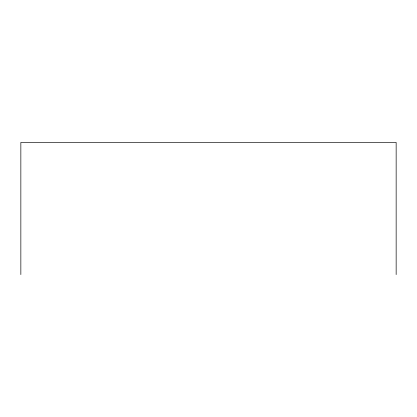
<?xml version="1.0" encoding="UTF-8"?>
<svg xmlns="http://www.w3.org/2000/svg" width="417" height="417" viewBox="0 0 417 417"><rect width="100%" height="100%" fill="white"/><g stroke="black" fill="none" stroke-linecap="round" stroke-linejoin="round"><path stroke-width="0.63" d="M396.15 274.574L396.15 142.426L20.85 142.426L20.85 274.574"/></g></svg>
